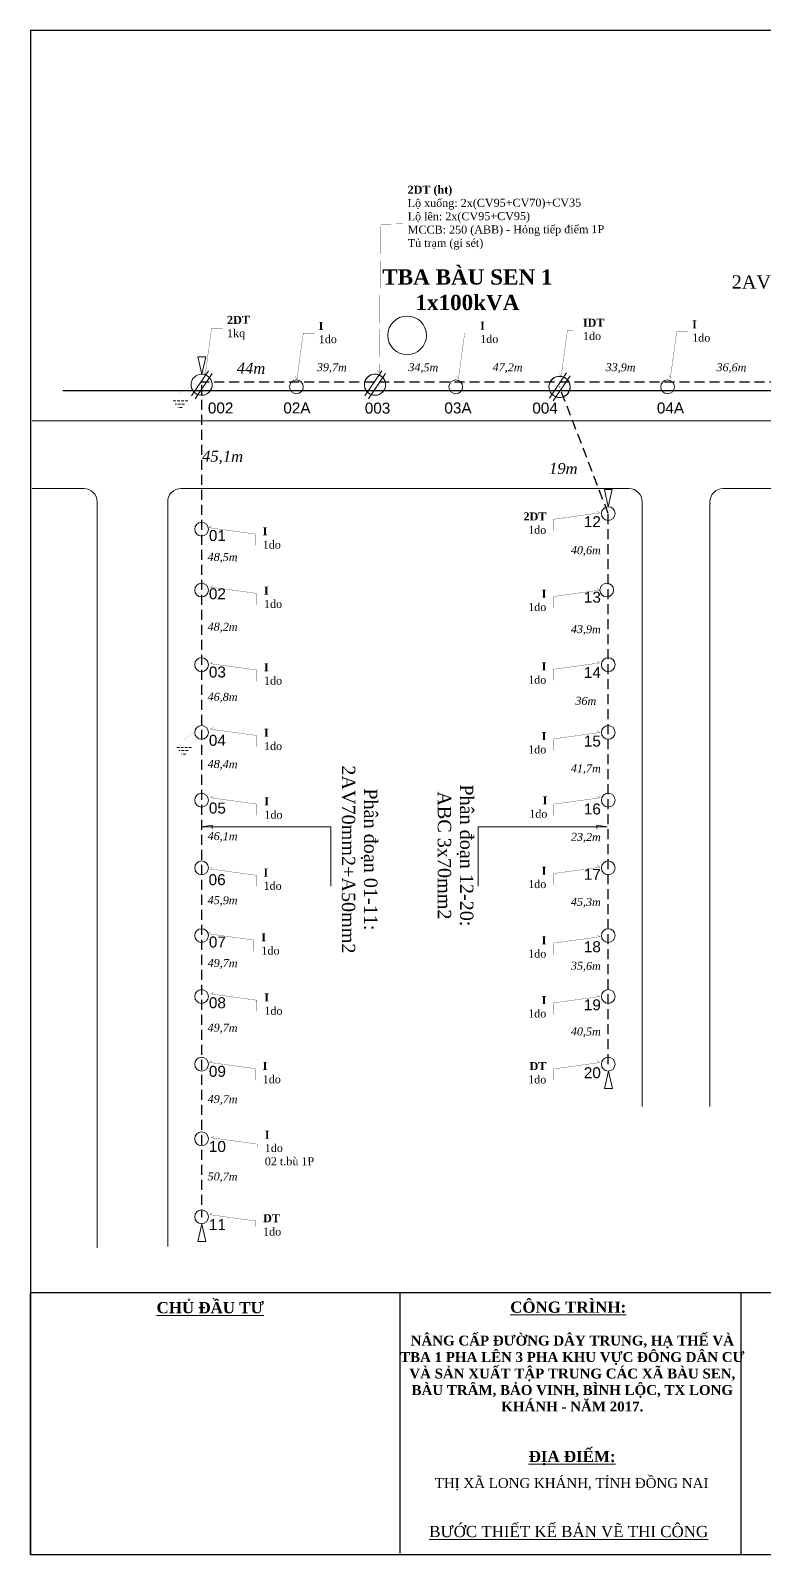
# Model space of a CAD drawing. Header units: metres. Extents: x 429925 to 893472, y 1245258 to 2552490.
# Drawn here: x 440909 to 441184, y 1260854 to 1261426 of the extents above; entities that cross this region are included whole.
import ezdxf

# ---------------------------------------------------------------- set-up
doc = ezdxf.new("R2010")
doc.units = ezdxf.units.M
doc.linetypes.add('DASHED2', pattern=[0.375, 0.25, -0.125])
doc.layers.add('duong', color=2, linetype='Continuous', lineweight=15)
doc.layers.add('duong bao', color=3, linetype='Continuous', lineweight=13)
doc.layers.add('KHUNGBANVE', color=6, linetype='Continuous')
doc.styles.get("Standard").update_dxf_attribs({"font": 'arial.ttf'})
doc.styles.add('Unicode', font='times.ttf')

# ---------------------------------------------------------------- blocks, each defined once
blk = doc.blocks.new('A$C6542344A')
at = {"color": 9, "linetype": 'Continuous'}
for p, q in [((7.45, 9.82), (0, 1.2)), ((8.7, 8.62), (1.25, 0))]:
    blk.add_line(p, q, dxfattribs=at)
for points in [[(0.3, 4.92, -1), (8.24, 4.92, -1)], [(4.27, 0.95, -1), (4.27, 8.89, -1)]]:
    blk.add_lwpolyline(points, format="xyb", close=True, dxfattribs=at)
blk = doc.blocks.new('A$C7B825D87')
at = {"layer": 'duong bao', "color": 1, "linetype": 'DASHED2', "lineweight": 20, "ltscale": 4}
for p, q in [((1.21, 2.48), (7.13, 2.48)), ((2.41, 1.31), (5.91, 1.31)), ((3.34, 0), (4.99, 0))]:
    blk.add_line(p, q, dxfattribs=at)
at = {"layer": 'duong bao', "color": 1, "linetype": 'DASHED2', "lineweight": 20, "ltscale": 4, "const_width": 0.0325}
blk.add_lwpolyline([(0.01, 8.11), (4.17, 5.43), (4.17, 2.48)], dxfattribs=at)

msp = doc.modelspace()

# ---------------------------------------------------------------- linework, layer by layer
at = {"color": 1, "lineweight": 30, "ltscale": 15}
msp.add_line((441628.93, 1261290.77), (440920.89, 1261290.77), dxfattribs=at)
at = {"color": 5, "linetype": 'DASHED2', "lineweight": 30, "ltscale": 15}
for p, q in [((441628.27, 1261294.02), (440972.92, 1261294.02)), ((440972.92, 1261293.11), (440972.92, 1260980.95)), ((441125.32, 1261244.77), (441107.06, 1261292.32)), ((441125.32, 1261038.32), (441125.32, 1261244.77))]:
    msp.add_line(p, q, dxfattribs=at)
at = {"color": 4, "linetype": 'Continuous', "lineweight": 18}
for p, q in [((440909.42, 1261279.62), (441589.04, 1261279.62)), ((440909.42, 1261254.22), (440928.76, 1261254.22)), ((440933.76, 1261249.22), (440933.76, 1260969.52)), ((440960.22, 1261249.22), (440960.22, 1260969.94)), ((440965.22, 1261254.22), (441133.02, 1261254.22)), ((441138.02, 1261249.22), (441138.02, 1261022.42)), ((441163.42, 1261249.22), (441163.42, 1261022.42)), ((441168.42, 1261254.22), (441697.41, 1261254.22)), ((441021.3, 1261127.32), (441021.3, 1261105.02)), ((441076.57, 1261127.32), (441076.57, 1261105.02))]:
    msp.add_line(p, q, dxfattribs=at)
at = {"color": 9, "linetype": 'Continuous'}
msp.add_lwpolyline([(440908.8, 1260854.45), (441721.6, 1260854.45), (441721.6, 1261425.95), (440908.8, 1261425.95)], close=True, dxfattribs=at)
at = {"color": 4, "linetype": 'Continuous', "lineweight": 18}
for points in [[(441042.69, 1261311.61, -1), (441057.19, 1261311.66, -1)], [(441005.86, 1261292.32, -1), (441011.02, 1261292.32, -1)], [(441033.94, 1261293.11, -1), (441041.88, 1261293.11, -1)], [(441065.59, 1261292.32, -1), (441070.75, 1261292.32, -1)], [(441103.09, 1261292.32, -1), (441111.03, 1261292.32, -1)], [(441144.96, 1261292.32, -1), (441150.12, 1261292.32, -1)], [(441122.74, 1261244.77, -1), (441127.9, 1261244.77, -1)], [(440970.34, 1261238.94, -1), (440975.5, 1261238.94, -1)], [(440970.34, 1261216.12, -1), (440975.5, 1261216.12, -1)], [(441122.14, 1261216.12, -1), (441127.3, 1261216.12, -1)], [(440970.34, 1261188.14, -1), (440975.5, 1261188.14, -1)], [(441122.74, 1261188.14, -1), (441127.9, 1261188.14, -1)], [(440970.34, 1261162.74, -1), (440975.5, 1261162.74, -1)], [(441122.74, 1261162.74, -1), (441127.9, 1261162.74, -1)], [(440970.34, 1261137.34, -1), (440975.5, 1261137.34, -1)], [(441122.74, 1261137.34, -1), (441127.9, 1261137.34, -1)], [(440970.34, 1261111.94, -1), (440975.5, 1261111.94, -1)], [(441122.74, 1261111.94, -1), (441127.9, 1261111.94, -1)], [(440970.34, 1261086.54, -1), (440975.5, 1261086.54, -1)], [(441122.74, 1261086.54, -1), (441127.9, 1261086.54, -1)], [(440970.34, 1261063.72, -1), (440975.5, 1261063.72, -1)], [(441122.74, 1261063.72, -1), (441127.9, 1261063.72, -1)], [(440970.34, 1261038.32, -1), (440975.5, 1261038.32, -1)], [(441122.74, 1261038.32, -1), (441127.9, 1261038.32, -1)], [(440970.34, 1261010.34, -1), (440975.5, 1261010.34, -1)], [(440970.34, 1260981.09, -1), (440975.5, 1260981.09, -1)]]:
    msp.add_lwpolyline(points, format="xyb", close=True, dxfattribs=at)
for points in [[(440973.02, 1261297.08), (440971.54, 1261303.59), (440974.53, 1261303.59), (440973.02, 1261297.08)], [(441125.32, 1261247.35), (441123.84, 1261253.86), (441126.82, 1261253.86), (441125.32, 1261247.35)], [(440976.84, 1261126.74), (440976.9, 1261127.92), (440972.92, 1261127.32), (441021.3, 1261127.32)], [(441121.04, 1261126.74), (441120.98, 1261127.92), (441124.95, 1261127.32), (441076.57, 1261127.32)], [(441125.38, 1261035.74), (441123.9, 1261029.23), (441126.89, 1261029.24), (441125.38, 1261035.74)], [(440972.98, 1260978.37), (440971.5, 1260971.86), (440974.49, 1260971.87), (440972.98, 1260978.37)]]:
    msp.add_lwpolyline(points, dxfattribs=at)
for centre, start, end in [((440928.76, 1261249.22), 0, 90), ((440965.22, 1261249.22), 90, 180), ((441133.02, 1261249.22), 0, 90), ((441168.42, 1261249.22), 90, 180)]:
    msp.add_arc(centre, 5, start, end, dxfattribs=at)
at = {"layer": 'duong bao', "color": 4, "lineweight": 15, "ltscale": 2, "const_width": 0.1}
for points in [[(441038.79, 1261298.73), (441039.48, 1261297.72), (441040.02, 1261353.32), (441048.22, 1261353.43)], [(440973.62, 1261298.01), (440974.3, 1261296.98), (440976.66, 1261314.21), (440980.87, 1261314.23)], [(441007.98, 1261296.22), (441008.66, 1261295.2), (441011.02, 1261312.43), (441015.24, 1261312.45)], [(441068.47, 1261296.3), (441069.16, 1261295.28), (441071.51, 1261312.51), (441075.73, 1261312.52)], [(441106.98, 1261297.41), (441107.66, 1261296.38), (441110.02, 1261313.62), (441114.23, 1261313.63)], [(441147.92, 1261296.78), (441148.6, 1261295.75), (441150.96, 1261312.99), (441155.17, 1261313)], [(441121.13, 1261245.72), (441122.15, 1261245.04), (441104.92, 1261242.68), (441104.9, 1261238.46)], [(440976.79, 1261240.17), (440975.77, 1261239.49), (440993, 1261237.13), (440993.02, 1261232.92)], [(440977.27, 1261217.92), (440976.24, 1261217.24), (440993.48, 1261214.88), (440993.49, 1261210.67)], [(441121.13, 1261216.76), (441122.15, 1261216.08), (441104.92, 1261213.72), (441104.9, 1261209.5)], [(440977.27, 1261189.19), (440976.24, 1261188.51), (440993.48, 1261186.15), (440993.49, 1261181.93)], [(441121.13, 1261189.48), (441122.15, 1261188.8), (441104.92, 1261186.44), (441104.9, 1261182.23)], [(440977.27, 1261164.63), (440976.24, 1261163.94), (440993.48, 1261161.59), (440993.49, 1261157.37)], [(441121.13, 1261163.37), (441122.15, 1261162.69), (441104.92, 1261160.33), (441104.9, 1261156.11)], [(440977.42, 1261138.9), (440976.4, 1261138.22), (440993.63, 1261135.86), (440993.65, 1261131.64)], [(441121.13, 1261138.89), (441122.15, 1261138.2), (441104.92, 1261135.85), (441104.9, 1261131.63)], [(440977.11, 1261112.23), (440976.09, 1261111.54), (440993.32, 1261109.18), (440993.33, 1261104.97)], [(441121.13, 1261112.87), (441122.15, 1261112.19), (441104.92, 1261109.83), (441104.9, 1261105.61)], [(440976.32, 1261087.92), (440975.3, 1261087.24), (440992.53, 1261084.88), (440992.54, 1261080.67)], [(441121.13, 1261086.79), (441122.15, 1261086.11), (441104.92, 1261083.75), (441104.9, 1261079.53)], [(440977.42, 1261065.35), (440976.4, 1261064.67), (440993.63, 1261062.31), (440993.65, 1261058.1)], [(441121.13, 1261064.37), (441122.15, 1261063.69), (441104.92, 1261061.33), (441104.9, 1261057.11)], [(440976.79, 1261039.69), (440975.77, 1261039.01), (440993, 1261036.65), (440993.02, 1261032.43)], [(441121.13, 1261039.6), (441122.15, 1261038.92), (441104.92, 1261036.56), (441104.9, 1261032.34)], [(440977.58, 1261011.4), (440976.56, 1261010.72), (440993.79, 1261008.36), (440993.81, 1261004.14)], [(440976.95, 1260982.58), (440975.93, 1260981.9), (440993.16, 1260979.54), (440993.18, 1260975.33)]]:
    msp.add_lwpolyline(points, dxfattribs=at)
at = {"layer": 'KHUNGBANVE', "color": 2}
for p, q in [((440908.8, 1260854.45), (440908.8, 1260952.61)), ((441721.6, 1260952.61), (440908.8, 1260952.61)), ((441047.29, 1260854.9), (441047.29, 1260952.76)), ((441175.14, 1260854.45), (441175.14, 1260952.61)), ((440908.8, 1260854.45), (441721.6, 1260854.45))]:
    msp.add_line(p, q, dxfattribs=at)

# ---------------------------------------------------------------- block references
at = {"layer": 'duong bao', "lineweight": 50, "ltscale": 2, "rotation": 6.606267553562861}
for p in [(440969.24, 1261287.73), (441034.23, 1261287.73), (441103.38, 1261286.94)]:
    msp.add_blockref('A$C6542344A', p, dxfattribs=at)
at = {"layer": 'duong bao', "lineweight": 50, "ltscale": 2, "xscale": -1}
for p in [(440968.98, 1261284.54), (440970.35, 1261154.63)]:
    msp.add_blockref('A$C7B825D87', p, dxfattribs=at)

# ---------------------------------------------------------------- texts
at = {"color": 4, "linetype": 'Continuous', "lineweight": 18}
for s, insert, char_height, width, attachment_point, rotation in [('{\\fTimes New Roman|b1|i0|c0|p18;\\C7;2DT (ht)\\P\\fTimes New Roman|b0|i0|c0|p18;Lộ xuống: 2x(CV95+CV70)+CV35\\PLộ lên: 2x(CV95+CV95)\\PMCCB: 250 (ABB) - Hỏng tiếp điểm 1P\\PTủ trạm (gỉ sét)}', (441050.15, 1261355.74), 3, 71.5508, 4, 0.1767), ('{\\fTimes New Roman|b1|i0|c0|p18;\\C7;2DT\\P\\fTimes New Roman|b0|i0|c0|p18;1kq}', (440982.46, 1261314.45), 3, 24.4669, 4, 0.0997), ('{\\fTimes New Roman|b1|i0|c0|p18;\\C7;IDT\\P\\fTimes New Roman|b0|i0|c0|p18;1do}', (441115.82, 1261313.85), 3, 24.4669, 4, 0.0997), ('{\\fTimes New Roman|b1|i0|c0|p18;\\C7;I\\P\\fTimes New Roman|b0|i0|c0|p18;1do }', (441016.82, 1261312.67), 3, 24.4669, 4, 0.0997), ('{\\fTimes New Roman|b1|i0|c0|p18;\\C7;I\\P\\fTimes New Roman|b0|i0|c0|p18;1do}', (441077.32, 1261312.74), 3, 24.4669, 4, 0.0997), ('{\\fTimes New Roman|b1|i0|c0|p18;\\C7;I\\P\\fTimes New Roman|b0|i0|c0|p18;1do }', (441156.76, 1261313.22), 3, 24.4669, 4, 0.0997), ('{\\fTimes New Roman|b0|i1|c0|p18;\\C7;44m}', (440991.45, 1261299.29), 4.1093, 22.225, 5, 359.1902), ('{\\fTimes New Roman|b0|i1|c0|p18;\\C7;39,7m}', (441021.72, 1261299.29), 3, 22.225, 5, 359.1902), ('{\\fTimes New Roman|b0|i1|c0|p18;\\C7;34,5m}', (441056.01, 1261299.29), 3, 22.225, 5, 359.1902), ('{\\fTimes New Roman|b0|i1|c0|p18;\\C7;47,2m}', (441087.58, 1261299.29), 3, 22.225, 5, 359.1902), ('{\\fTimes New Roman|b0|i1|c0|p18;\\C7;33,9m}', (441129.91, 1261299.29), 3, 22.225, 5, 359.1902), ('{\\fTimes New Roman|b0|i1|c0|p18;\\C7;36,6m}', (441171.47, 1261299.29), 3, 22.225, 5, 359.1902), ('{\\fTimes New Roman|b0|i1|c0|p18;\\C7;45,1m}', (440980.78, 1261265.81), 4.1093, 22.225, 5, 359.1902), ('{\\fTimes New Roman|b0|i1|c0|p18;\\C7;19m}', (441108.46, 1261261.67), 4.1093, 22.225, 5, 359.1902), ('{\\fTimes New Roman|b1|i0|c0|p18;\\C7;2DT\\P\\fTimes New Roman|b0|i0|c0|p18;1do}', (441102.11, 1261241.18), 3, 24.4669, 6, 359.9003), ('{\\fTimes New Roman|b1|i0|c0|p18;\\C7;I\\P\\fTimes New Roman|b0|i0|c0|p18;1do}', (440995.81, 1261235.63), 3, 24.4669, 4, 0.0997), ('{\\fTimes New Roman|b0|i1|c0|p18;\\C7;40,6m}', (441116.91, 1261230.72), 3, 22.225, 5, 359.1902), ('{\\fTimes New Roman|b0|i1|c0|p18;\\C7;48,5m}', (440980.78, 1261228.16), 3, 22.225, 5, 359.1902), ('{\\fTimes New Roman|b1|i0|c0|p18;\\C7;I\\P\\fTimes New Roman|b0|i0|c0|p18;1do}', (440996.28, 1261213.38), 3, 24.4669, 4, 0.0997), ('{\\fTimes New Roman|b1|i0|c0|p18;\\C7;I\\P\\fTimes New Roman|b0|i0|c0|p18;1do}', (441102.11, 1261212.22), 3, 24.4669, 6, 359.9003), ('{\\fTimes New Roman|b0|i1|c0|p18;\\C7;48,2m}', (440980.78, 1261201.99), 3, 22.225, 5, 359.1902), ('{\\fTimes New Roman|b0|i1|c0|p18;\\C7;43,9m}', (441116.91, 1261201.07), 3, 22.225, 5, 359.1902), ('{\\fTimes New Roman|b1|i0|c0|p18;\\C7;I\\P\\fTimes New Roman|b0|i0|c0|p18;1do}', (440996.28, 1261184.65), 3, 24.4669, 4, 0.0997), ('{\\fTimes New Roman|b1|i0|c0|p18;\\C7;I\\P\\fTimes New Roman|b0|i0|c0|p18;1do}', (441102.11, 1261184.94), 3, 24.4669, 6, 359.9003), ('{\\fTimes New Roman|b0|i1|c0|p18;\\C7;46,8m}', (440980.78, 1261175.73), 3, 22.225, 5, 359.1902), ('{\\fTimes New Roman|b0|i1|c0|p18;\\C7;36m}', (441116.91, 1261174.53), 3, 22.225, 5, 359.1902), ('{\\fTimes New Roman|b1|i0|c0|p18;\\C7;I\\P\\fTimes New Roman|b0|i0|c0|p18;1do}', (440996.28, 1261160.08), 3, 24.4669, 4, 0.0997), ('{\\fTimes New Roman|b1|i0|c0|p18;\\C7;I\\P\\fTimes New Roman|b0|i0|c0|p18;1do}', (441102.11, 1261158.83), 3, 24.4669, 6, 359.9003), ('{\\fTimes New Roman|b0|i1|c0|p18;\\C7;48,4m}', (440980.78, 1261150.51), 3, 22.225, 5, 359.1902), ('{\\fTimes New Roman|b0|i0|c0|p18;\\C7;Phân đoạn 01-11:\\P2AV70mm2+A50mm2}', (441032.1, 1261115.11), 5, 150.7075, 5, 270), ('{\\fTimes New Roman|b0|i1|c0|p18;\\C7;41,7m}', (441116.91, 1261148.91), 3, 22.225, 5, 359.1902), ('{\\fTimes New Roman|b0|i0|c0|p18;\\C7;Phân đoạn 12-20:\\PABC 3x70mm2}', (441068.06, 1261116.62), 5, 150.7075, 5, 270), ('{\\fTimes New Roman|b1|i0|c0|p18;\\C7;I\\P\\fTimes New Roman|b0|i0|c0|p18;1do}', (440996.44, 1261134.36), 3, 24.4669, 4, 0.0997), ('{\\fTimes New Roman|b1|i0|c0|p18;\\C7;I\\P\\fTimes New Roman|b0|i0|c0|p18;1do}', (441102.5, 1261134.73), 3, 24.4669, 6, 359.9003), ('{\\fTimes New Roman|b0|i1|c0|p18;\\C7;46,1m}', (440980.78, 1261123.48), 3, 22.225, 5, 359.1902), ('{\\fTimes New Roman|b0|i1|c0|p18;\\C7;23,2m}', (441116.91, 1261123.17), 3, 22.225, 5, 359.1902), ('{\\fTimes New Roman|b1|i0|c0|p18;\\C7;I\\P\\fTimes New Roman|b0|i0|c0|p18;1do}', (441102.11, 1261108.33), 3, 24.4669, 6, 359.9003), ('{\\fTimes New Roman|b1|i0|c0|p18;\\C7;I\\P\\fTimes New Roman|b0|i0|c0|p18;1do}', (440996.13, 1261107.68), 3, 24.4669, 4, 0.0997), ('{\\fTimes New Roman|b0|i1|c0|p18;\\C7;45,9m}', (440980.78, 1261099.46), 3, 22.225, 5, 359.1902), ('{\\fTimes New Roman|b0|i1|c0|p18;\\C7;45,3m}', (441116.91, 1261098.81), 3, 22.225, 5, 359.1902), ('{\\fTimes New Roman|b1|i0|c0|p18;\\C7;I\\P\\fTimes New Roman|b0|i0|c0|p18;1do}', (440995.33, 1261083.38), 3, 24.4669, 4, 0.0997), ('{\\fTimes New Roman|b1|i0|c0|p18;\\C7;I\\P\\fTimes New Roman|b0|i0|c0|p18;1do}', (441102.11, 1261082.25), 3, 24.4669, 6, 359.9003), ('{\\fTimes New Roman|b0|i1|c0|p18;\\C7;49,7m}', (440980.78, 1261075.89), 3, 22.225, 5, 359.1902), ('{\\fTimes New Roman|b0|i1|c0|p18;\\C7;35,6m}', (441116.91, 1261074.85), 3, 22.225, 5, 359.1902), ('{\\fTimes New Roman|b1|i0|c0|p18;\\C7;I\\P\\fTimes New Roman|b0|i0|c0|p18;1do}', (440996.44, 1261060.81), 3, 24.4669, 4, 0.0997), ('{\\fTimes New Roman|b1|i0|c0|p18;\\C7;I\\P\\fTimes New Roman|b0|i0|c0|p18;1do}', (441102.11, 1261059.83), 3, 24.4669, 6, 359.9003), ('{\\fTimes New Roman|b0|i1|c0|p18;\\C7;49,7m}', (440980.78, 1261051.64), 3, 22.225, 5, 359.1902), ('{\\fTimes New Roman|b0|i1|c0|p18;\\C7;40,5m}', (441116.91, 1261050.26), 3, 22.225, 5, 359.1902), ('{\\fTimes New Roman|b1|i0|c0|p18;\\C7;I\\P\\fTimes New Roman|b0|i0|c0|p18;1do}', (440995.81, 1261035.15), 3, 24.4669, 4, 0.0997), ('{\\fTimes New Roman|b1|i0|c0|p18;\\C7;DT\\P\\fTimes New Roman|b0|i0|c0|p18;1do}', (441102.11, 1261035.06), 3, 24.4669, 6, 359.9003), ('{\\fTimes New Roman|b0|i1|c0|p18;\\C7;49,7m}', (440980.78, 1261024.86), 3, 22.225, 5, 359.1902), ('{\\fTimes New Roman|b1|i0|c0|p18;\\C7;I\\P\\fTimes New Roman|b0|i0|c0|p18;1do\\P02 t.bù 1P}', (440996.6, 1261006.86), 3, 24.4669, 4, 0.0997), ('{\\fTimes New Roman|b0|i1|c0|p18;\\C7;50,7m}', (440980.78, 1260995.85), 3, 22.225, 5, 359.1902), ('{\\fTimes New Roman|b1|i0|c0|p18;\\C7;DT\\P\\fTimes New Roman|b0|i0|c0|p18;1do}', (440995.97, 1260978.04), 3, 24.4669, 4, 0.0997)]:
    msp.add_mtext(s, dxfattribs=dict(at, insert=insert, char_height=char_height, width=width, attachment_point=attachment_point, rotation=rotation))
at = {"color": 4, "linetype": 'Continuous', "lineweight": 18, "attachment_point": 5}
for s, insert, char_height, width in [('{\\fTimes New Roman|b0|i0|c0|p18;\\C7;Phân đoạn 002(tt)-007(tt):\\P2AV70mm2+AC95mm2 (trung tính chung)}', (441237.82, 1261334.98), 5, 150.7075), ('{\\fTimes New Roman|b1|i0|c0|p18;\\C7;TBA BÀU SEN 1 1x100kVA}', (441072.53, 1261328.67), 5.7341, 87), ('{\\fArial Unicode MS|b0|i0|c0|p34;\\C7;002}', (440980.06, 1261284.38), 4.1093, 22.225), ('{\\fArial Unicode MS|b0|i0|c0|p34;\\C7;02A}', (441008.65, 1261284.38), 4.1093, 22.225), ('{\\fArial Unicode MS|b0|i0|c0|p34;\\C7;003}', (441038.86, 1261284.32), 4.1093, 22.225), ('{\\fArial Unicode MS|b0|i0|c0|p34;\\C7;03A}', (441069.01, 1261284.38), 4.1093, 22.225), ('{\\fArial Unicode MS|b0|i0|c0|p34;\\C7;004}', (441101.64, 1261284.32), 4.1093, 22.225), ('{\\fArial Unicode MS|b0|i0|c0|p34;\\C7;04A}', (441148.63, 1261284.38), 4.1093, 22.225), ('{\\fArial Unicode MS|b0|i0|c0|p34;\\C7;12}', (441119.35, 1261241.76), 4.1093, 22.225), ('{\\fArial Unicode MS|b0|i0|c0|p34;\\C7;01}', (440978.84, 1261236.54), 4.1093, 22.225), ('{\\fArial Unicode MS|b0|i0|c0|p34;\\C7;02}', (440978.84, 1261214.7), 4.1093, 22.225), ('{\\fArial Unicode MS|b0|i0|c0|p34;\\C7;13}', (441119.35, 1261213.41), 4.1093, 22.225), ('{\\fArial Unicode MS|b0|i0|c0|p34;\\C7;03}', (440978.84, 1261185.35), 4.1093, 22.225), ('{\\fArial Unicode MS|b0|i0|c0|p34;\\C7;14}', (441119.35, 1261185.21), 4.1093, 22.225), ('{\\fArial Unicode MS|b0|i0|c0|p34;\\C7;04}', (440978.84, 1261159.75), 4.1093, 22.225), ('{\\fArial Unicode MS|b0|i0|c0|p34;\\C7;15}', (441119.35, 1261159.46), 4.1093, 22.225), ('{\\fArial Unicode MS|b0|i0|c0|p34;\\C7;05}', (440978.84, 1261134.34), 4.1093, 22.225), ('{\\fArial Unicode MS|b0|i0|c0|p34;\\C7;16}', (441119.35, 1261134.01), 4.1093, 22.225), ('{\\fArial Unicode MS|b0|i0|c0|p34;\\C7;06}', (440978.74, 1261107.49), 4.1093, 22.225), ('{\\fArial Unicode MS|b0|i0|c0|p34;\\C7;17}', (441119.35, 1261109.52), 4.1093, 22.225), ('{\\fArial Unicode MS|b0|i0|c0|p34;\\C7;07}', (440978.84, 1261084.11), 4.1093, 22.225), ('{\\fArial Unicode MS|b0|i0|c0|p34;\\C7;18}', (441119.35, 1261082.35), 4.1093, 22.225), ('{\\fArial Unicode MS|b0|i0|c0|p34;\\C7;08}', (440978.84, 1261061.34), 4.1093, 22.225), ('{\\fArial Unicode MS|b0|i0|c0|p34;\\C7;19}', (441119.35, 1261060.55), 4.1093, 22.225), ('{\\fArial Unicode MS|b0|i0|c0|p34;\\C7;09}', (440978.84, 1261035.62), 4.1093, 22.225), ('{\\fArial Unicode MS|b0|i0|c0|p34;\\C7;20}', (441119.35, 1261035.1), 4.1093, 22.225), ('{\\fArial Unicode MS|b0|i0|c0|p34;\\C7;10}', (440978.84, 1261007.44), 4.1093, 22.225), ('{\\fArial Unicode MS|b0|i0|c0|p34;\\C7;11}', (440978.84, 1260978.19), 4.1093, 22.225)]:
    msp.add_mtext(s, dxfattribs=dict(at, insert=insert, char_height=char_height, width=width))
at = {"layer": 'duong', "attachment_point": 2, "style": 'Unicode'}
for s, insert, char_height, width in [('{\\fTimes New Roman|b1|i0|c0|p18;\\LCHỦ ĐẦU TƯ}', (440976.17, 1260949.12), 4.1939, 338.0455), ('{\\fTimes New Roman|b1|i0|c0|p18;\\LCÔNG TRÌNH:}', (441110.3, 1260949.32), 4.1939, 338.0455), ('{\\fTimes New Roman|b1|i0|c0|p18;NÂNG CẤ\\fTimes New Roman|b1|i0|c163|p18;P ĐƯ\\fTimes New Roman|b1|i0|c0|p18;ỜNG DÂY TRUNG, HẠ THẾ VÀ TBA 1 PHA LÊN 3 PHA KHU VỰ\\fTimes New Roman|b1|i0|c163|p18;C ĐÔNG DÂN CƯ VÀ S\\fTimes New Roman|b1|i0|c0|p18;ẢN XUẤT TẬP TRUNG CÁC XÃ BÀU SEN, BÀU TRÂM, BẢO VINH, BÌNH LỘ\\fTimes New Roman|b1|i0|c163|p18;C, TX LONG KHÁNH - NĂM \\fTimes New Roman|b1|i0|c0|p18;2017.}', (441111.84, 1260936.54), 3.70861, 130.2593), ('{\\fTimes New Roman|b1|i0|c0|p18;\\LĐỊA ĐIẾM:}', (441111.76, 1260893.33), 4.1939, 128.0996), ('THỊ XÃ LONG KHÁNH, TỈNH ĐỒNG NAI', (441111.56, 1260883.11), 3.7086, 129.5413), ('{\\LBƯỚC THIẾT KẾ BẢN VẼ THI CÔNG}', (441110.48, 1260865.18), 4.1939, 338.0455)]:
    msp.add_mtext(s, dxfattribs=dict(at, insert=insert, char_height=char_height, width=width))

doc.saveas('drawing.dxf')
